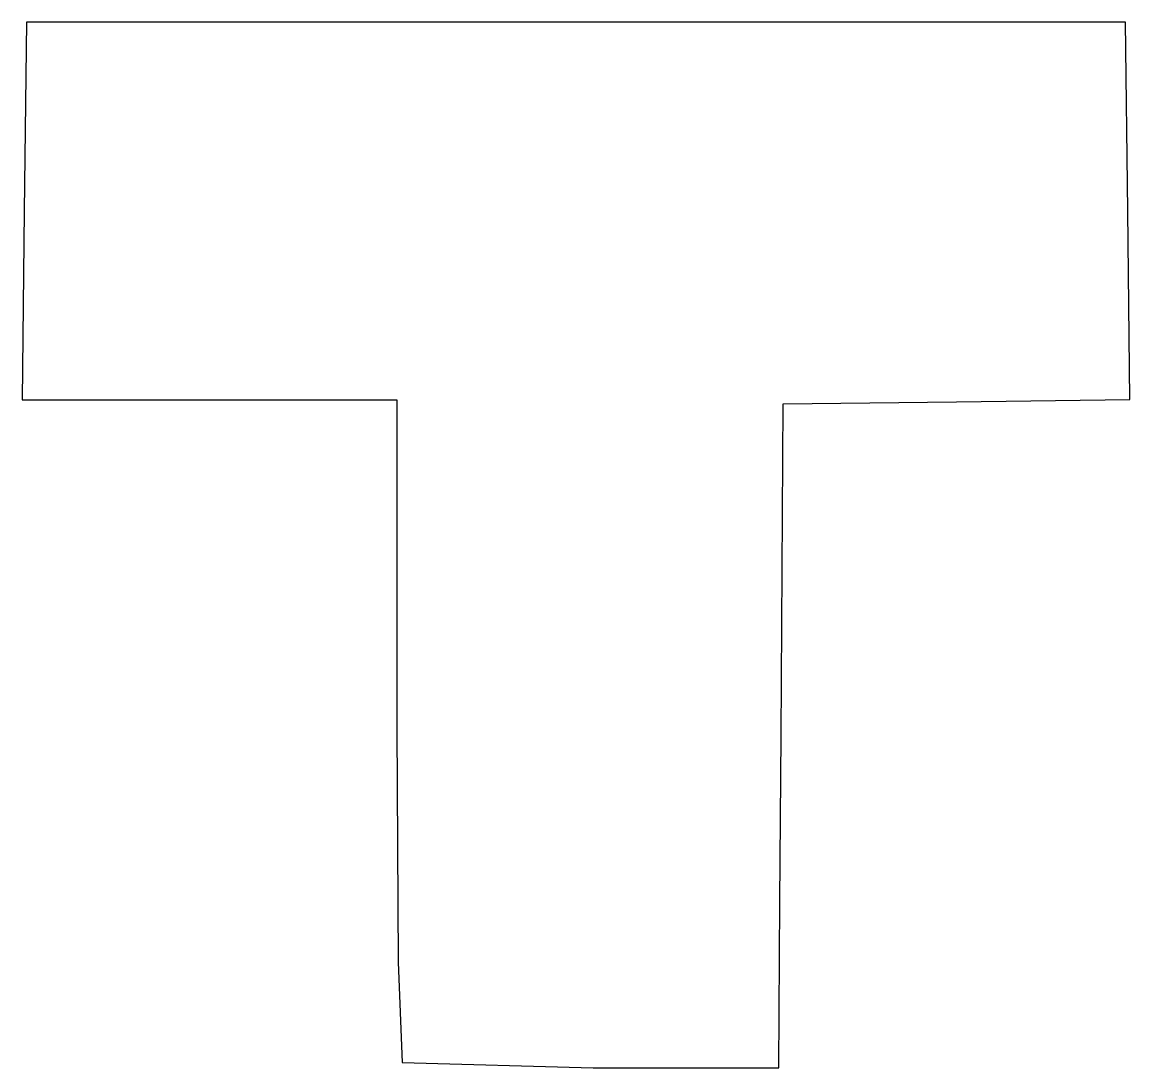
# Model space of a CAD drawing. Extents: x 26.1 to 52.5, y -51.3 to -26.4.
import ezdxf

# ---------------------------------------------------------------- set-up
doc = ezdxf.new("R2010")
doc.units = 0
doc.layers.get('0').update_dxf_attribs({"linetype": 'continuous'})

msp = doc.modelspace()

# ---------------------------------------------------------------- linework, layer by layer
at = {"color": 0}
msp.add_lwpolyline([(44.177, -43.389), (44.201, -39.442), (44.226, -35.495), (48.349, -35.444), (52.472, -35.393), (52.422, -30.906), (52.371, -26.419), (48.014, -26.419), (43.658, -26.419), (39.301, -26.419), (34.945, -26.419), (30.588, -26.419), (26.232, -26.419), (26.181, -30.91), (26.13, -35.4), (30.585, -35.4), (35.039, -35.4), (35.039, -39.308), (35.039, -43.216), (35.076, -48.772), (35.166, -51.157), (39.71, -51.283), (44.127, -51.283), (44.152, -47.336)], close=True, dxfattribs=at)

doc.saveas('drawing.dxf')
